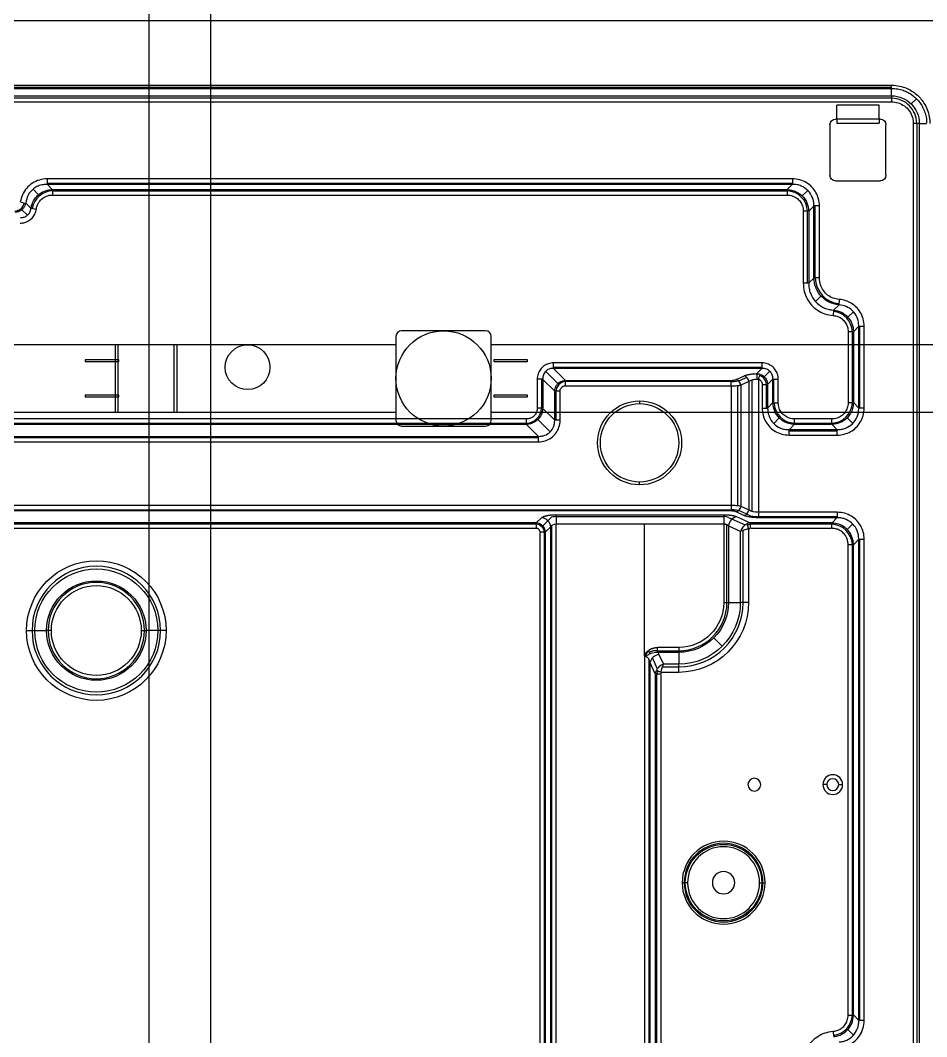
# Model space of a CAD drawing. Header units: millimetres. Extents: x 10037 to 11393, y -913 to 246.
# Drawn here: x 10769.9 to 10931.7, y -482.7 to -301.3 of the extents above; entities that cross this region are included whole.
import ezdxf

# ---------------------------------------------------------------- set-up
doc = ezdxf.new("R2010")
doc.units = ezdxf.units.MM
doc.header["$LTSCALE"] = 46.255
doc.layers.get('0').update_dxf_attribs({"linetype": 'CONTINUOUS'})
doc.layers.add('1', color=7, linetype='CONTINUOUS', true_color=0xffffff)

msp = doc.modelspace()

# ---------------------------------------------------------------- linework, layer by layer
at = {"color": 1}
for p, q in [((10792.81, -59.2), (10792.81, -533)), ((10803.81, -59.2), (10803.81, -533))]:
    msp.add_line(p, q, dxfattribs=at)
at = {"color": 3}
for p, q in [((10852.92, -356.7), (10837.92, -356.7)), ((10836.92, -357.7), (10836.92, -372.7)), ((10853.92, -372.7), (10853.92, -357.7)), ((10836.92, -359.2), (10723.92, -359.2)), ((10786.79, -359.2), (10786.79, -371.2)), ((10787.29, -359.2), (10787.29, -371.2)), ((10797.29, -359.2), (10797.29, -371.2)), ((10797.79, -359.2), (10797.79, -371.2)), ((10976.92, -359.2), (10853.92, -359.2)), ((10723.92, -371.2), (10836.92, -371.2)), ((10853.92, -371.2), (10976.92, -371.2)), ((10837.92, -373.7), (10852.92, -373.7))]:
    msp.add_line(p, q, dxfattribs=at)
msp.add_circle((10845.42, -365.2), 8.5, dxfattribs=at)
for centre, start, end in [((10837.92, -357.7), 90, 180), ((10852.92, -357.7), 0, 90), ((10837.92, -372.7), 180, 270), ((10852.92, -372.7), 270, 0)]:
    msp.add_arc(centre, 1, start, end, dxfattribs=at)
at = {"layer": '1', "color": 7, "linetype": 'Continuous'}
for p, q in [((11265.52, -301.37), (10295.32, -301.37)), ((10635.42, -313.2), (10925.42, -313.2)), ((10635.47, -312.87), (10925.36, -312.87)), ((10635.47, -313.44), (10925.36, -313.44)), ((10925.42, -313.44), (10925.42, -312.87)), ((10925.42, -314.71), (10925.42, -313.44)), ((10925.42, -315.2), (10635.42, -315.2)), ((10635.47, -314.76), (10925.36, -314.76)), ((10925.42, -314.8), (10925.42, -315.82)), ((10929.85, -315.27), (10928.91, -316.21)), ((10635.47, -315.82), (10925.36, -315.82)), ((10923.22, -316.43), (10915.62, -316.43)), ((10915.62, -318.93), (10915.62, -316.43)), ((10923.22, -318.93), (10923.22, -316.43)), ((10915.62, -318.93), (10915.42, -318.93)), ((10923.22, -318.93), (10915.62, -318.93)), ((10915.62, -318.93), (10915.62, -319.63)), ((10923.42, -318.93), (10923.22, -318.93)), ((10923.22, -318.93), (10923.22, -319.63)), ((10914.42, -319.93), (10914.42, -328.93)), ((10915.62, -319.63), (10923.22, -319.63)), ((10924.42, -328.93), (10924.42, -319.93)), ((10930.36, -319.7), (10929.3, -319.7)), ((10929.3, -319.75), (10929.3, -558.25)), ((10929.92, -319.7), (10929.92, -558.3)), ((10930.36, -319.7), (10931.63, -319.7)), ((10930.36, -319.75), (10930.36, -558.25)), ((10774.64, -329.59), (10774.64, -330.56)), ((10907.64, -329.59), (10774.69, -329.59)), ((10907.7, -329.59), (10907.7, -330.56)), ((10915.42, -329.93), (10923.42, -329.93)), ((10773.11, -332.42), (10772.12, -331.43)), ((10774.64, -330.36), (10907.7, -330.36)), ((10774.68, -330.6), (10775.55, -331.47)), ((10907.64, -330.56), (10774.69, -330.56)), ((10775.58, -331.5), (10775.58, -332.47)), ((10775.58, -331.7), (10906.75, -331.7)), ((10775.63, -331.5), (10906.7, -331.5)), ((10906.75, -331.5), (10906.75, -332.47)), ((10907.66, -330.6), (10906.79, -331.47)), ((10910.47, -331.65), (10909.48, -332.64)), ((10769.92, -333.77), (10770.8, -333.89)), ((10775.63, -332.47), (10906.7, -332.47)), ((10770.12, -335.09), (10771.12, -336.08)), ((10770.84, -333.92), (10771.73, -334.81)), ((10771.76, -334.84), (10772.71, -334.97)), ((10910.55, -335.37), (10909.65, -335.37)), ((10909.65, -335.42), (10909.65, -348.15)), ((10910.42, -348.2), (10910.42, -335.37)), ((10910.62, -335.42), (10910.62, -348.15)), ((10911.52, -334.46), (10910.65, -335.33)), ((10912.53, -334.42), (10911.56, -334.42)), ((10911.56, -347.21), (10911.56, -334.47)), ((10911.76, -347.26), (10911.76, -334.42)), ((10912.53, -347.21), (10912.53, -334.47)), ((10910.62, -348.2), (10909.65, -348.2)), ((10911.52, -347.29), (10910.65, -348.16)), ((10912.53, -347.26), (10911.56, -347.26)), ((10911.82, -351.48), (10912.81, -350.49)), ((10916.08, -351.17), (10916.01, -352.07)), ((10915.06, -353.02), (10914.98, -353.98)), ((10915.97, -352.1), (10915.09, -352.98)), ((10918.6, -353.29), (10917.61, -354.29)), ((10918.55, -356.87), (10917.65, -356.87)), ((10917.65, -356.92), (10917.65, -369.49)), ((10918.42, -369.54), (10918.42, -356.87)), ((10918.62, -356.92), (10918.62, -369.49)), ((10919.52, -355.96), (10918.65, -356.83)), ((10920.53, -355.92), (10919.56, -355.92)), ((10919.56, -370.43), (10919.56, -355.97)), ((10919.76, -370.48), (10919.76, -355.92)), ((10920.53, -370.43), (10920.53, -355.97)), ((10787.42, -361.9), (10781.42, -361.9)), ((10781.42, -361.9), (10781.42, -362.2)), ((10781.42, -362.2), (10787.42, -362.2)), ((10787.42, -362.2), (10787.42, -361.9)), ((10860.42, -361.9), (10854.42, -361.9)), ((10854.42, -361.9), (10854.42, -362.2)), ((10854.42, -362.2), (10860.42, -362.2)), ((10860.42, -362.2), (10860.42, -361.9)), ((10865.05, -363.4), (10865.05, -362.43)), ((10902.24, -362.43), (10865.1, -362.43)), ((10902.29, -363.4), (10902.29, -362.43)), ((10863.65, -363.93), (10865.85, -366.13)), ((10865.05, -363.2), (10902.29, -363.2)), ((10867.16, -365.51), (10865.08, -363.43)), ((10902.24, -363.4), (10865.1, -363.4)), ((10901.38, -364.31), (10902.25, -363.43)), ((10901.67, -365.36), (10901.98, -364.47)), ((10903.69, -363.93), (10902.69, -364.93)), ((10863.12, -365.33), (10862.15, -365.33)), ((10862.15, -365.38), (10862.15, -370.45)), ((10862.92, -365.33), (10862.92, -370.5)), ((10863.12, -365.38), (10863.12, -370.45)), ((10865.23, -367.44), (10863.15, -365.37)), ((10867.2, -366.51), (10867.2, -365.55)), ((10896.76, -365.75), (10867.2, -365.75)), ((10867.25, -365.55), (10896.71, -365.55)), ((10896.76, -366.51), (10896.76, -365.55)), ((10897.67, -365.39), (10899.03, -364.77)), ((10898.47, -365.49), (10899.56, -364.98)), ((10898.54, -366.36), (10899.89, -365.73)), ((10899.94, -365.76), (10899.94, -388.64)), ((10900.52, -388.94), (10900.52, -365.46)), ((10901.67, -365.41), (10901.67, -389.04)), ((10902.31, -366.27), (10903.28, -366.27)), ((10902.31, -366.32), (10902.31, -370.43)), ((10903.08, -370.48), (10903.08, -366.27)), ((10903.28, -366.32), (10903.28, -370.43)), ((10904.18, -365.37), (10903.31, -366.24)), ((10904.22, -365.33), (10905.19, -365.33)), ((10904.22, -369.49), (10904.22, -365.38)), ((10904.42, -369.54), (10904.42, -365.33)), ((10905.19, -369.49), (10905.19, -365.38)), ((10787.42, -368.2), (10781.42, -368.2)), ((10781.42, -368.2), (10781.42, -368.5)), ((10787.42, -368.5), (10787.42, -368.2)), ((10860.42, -368.2), (10854.42, -368.2)), ((10854.42, -368.2), (10854.42, -368.5)), ((10860.42, -368.5), (10860.42, -368.2)), ((10866.23, -367.48), (10865.27, -367.48)), ((10865.27, -372.6), (10865.27, -367.53)), ((10865.46, -367.48), (10865.46, -372.65)), ((10866.23, -372.6), (10866.23, -367.53)), ((10867.25, -366.51), (10896.71, -366.51)), ((10896.76, -366.51), (10896.76, -387.89)), ((10897.92, -366.46), (10897.92, -387.94)), ((10898.5, -366.43), (10898.5, -387.97)), ((10781.42, -368.5), (10787.42, -368.5)), ((10854.42, -368.5), (10860.42, -368.5)), ((10880.42, -369.2), (10880.42, -369.65)), ((10904.18, -369.57), (10903.31, -370.44)), ((10904.22, -369.54), (10905.19, -369.54)), ((10918.55, -369.54), (10917.65, -369.54)), ((10919.52, -370.44), (10918.65, -369.57)), ((10863.05, -370.5), (10862.15, -370.5)), ((10865.23, -372.61), (10863.15, -370.54)), ((10902.31, -370.48), (10903.28, -370.48)), ((10920.53, -370.48), (10919.56, -370.48)), ((10700.62, -373.2), (10860.22, -373.2)), ((10860.17, -372.43), (10700.67, -372.43)), ((10860.17, -373.4), (10700.67, -373.4)), ((10860.22, -373.4), (10860.22, -372.43)), ((10862.33, -375.51), (10860.22, -373.4)), ((10864.45, -374.74), (10862.25, -372.54)), ((10866.23, -372.65), (10865.27, -372.65)), ((10904.37, -373.25), (10905.36, -372.26)), ((10908.05, -373.43), (10907.18, -374.31)), ((10908.08, -373.4), (10908.08, -372.43)), ((10908.08, -373.2), (10914.75, -373.2)), ((10914.7, -372.43), (10908.13, -372.43)), ((10914.7, -373.4), (10908.13, -373.4)), ((10914.75, -373.33), (10914.75, -372.43)), ((10915.66, -374.31), (10914.79, -373.43)), ((10917.48, -372.26), (10918.47, -373.25)), ((10907.14, -375.31), (10907.14, -374.34)), ((10907.14, -374.54), (10915.7, -374.54)), ((10907.19, -374.34), (10915.65, -374.34)), ((10907.19, -375.31), (10915.65, -375.31)), ((10915.7, -375.31), (10915.7, -374.34)), ((10698.47, -375.75), (10862.37, -375.75)), ((10698.52, -375.55), (10862.32, -375.55)), ((10698.52, -376.51), (10862.32, -376.51)), ((10862.37, -376.51), (10862.37, -375.55)), ((10880.42, -384.2), (10880.42, -383.75)), ((10896.71, -387.89), (10664.12, -387.89)), ((10896.76, -387.89), (10896.76, -388.85)), ((10899.89, -388.67), (10898.54, -388.04)), ((10664.07, -388.66), (10896.76, -388.66)), ((10896.71, -388.85), (10664.12, -388.85)), ((10865.53, -389.52), (10865.53, -391.17)), ((10865.53, -389.86), (10895.43, -389.86)), ((10865.58, -389.52), (10895.39, -389.52)), ((10895.44, -389.52), (10895.44, -391.17)), ((10896.32, -390), (10899.25, -391.36)), ((10899.03, -389.64), (10897.67, -389.01)), ((10897.82, -389.91), (10900.14, -390.98)), ((10899.92, -389.58), (10898.47, -388.91)), ((10901.67, -389.16), (10901.67, -390.06)), ((10901.67, -389.86), (10915.7, -389.86)), ((10915.65, -389.09), (10901.72, -389.09)), ((10915.7, -389.16), (10915.7, -390.06)), ((10861.92, -391), (10698.19, -391)), ((10861.97, -391.2), (10698.19, -391.2)), ((10861.97, -391), (10862.88, -390.1)), ((10861.97, -391), (10861.97, -391.97)), ((10864.56, -390.06), (10863.12, -391.5)), ((10863.65, -392.61), (10864.52, -391.74)), ((10864.56, -515.46), (10864.56, -391.75)), ((10864.76, -515.51), (10864.76, -391.43)), ((10865.53, -391.17), (10881.31, -391.17)), ((10865.53, -515.46), (10865.53, -391.22)), ((10881.31, -414.73), (10881.31, -391.17)), ((10881.31, -391.17), (10895.44, -391.17)), ((10895.44, -391.17), (10895.44, -405.2)), ((10896.01, -405.2), (10896.01, -391.3)), ((10896.3, -391.53), (10898.36, -392.48)), ((10896.3, -391.58), (10896.3, -405.2)), ((10899.55, -391.18), (10899.88, -392.02)), ((10914.7, -391), (10900.23, -391)), ((10914.75, -391.2), (10900.61, -391.2)), ((10915.65, -390.06), (10901.72, -390.06)), ((10914.75, -391.9), (10914.75, -391)), ((10915.66, -390.1), (10914.79, -390.97)), ((10917.48, -392.14), (10918.47, -391.15)), ((10861.92, -391.97), (10698.19, -391.97)), ((10863.55, -392.64), (10862.65, -392.64)), ((10862.65, -514.52), (10862.65, -392.69)), ((10863.42, -514.57), (10863.42, -392.64)), ((10863.62, -514.52), (10863.62, -392.7)), ((10898.41, -392.56), (10898.41, -405.2)), ((10898.9, -405.2), (10898.9, -392.27)), ((10899.88, -392.07), (10899.88, -405.2)), ((10914.7, -391.97), (10900.23, -391.97)), ((10917.65, -394.87), (10918.62, -394.87)), ((10917.65, -478.78), (10917.65, -394.92)), ((10918.42, -478.84), (10918.42, -394.87)), ((10918.62, -478.78), (10918.62, -394.92)), ((10919.52, -393.96), (10918.65, -394.83)), ((10920.53, -393.92), (10919.56, -393.92)), ((10919.56, -479.73), (10919.56, -393.97)), ((10919.76, -479.78), (10919.76, -393.92)), ((10920.53, -479.73), (10920.53, -393.97)), ((10895.44, -405.2), (10896.3, -405.2)), ((10896.3, -405.2), (10898.41, -405.2)), ((10899.88, -405.2), (10898.41, -405.2)), ((10770.95, -410.2), (10772.43, -410.2)), ((10772.43, -410.2), (10774.53, -410.2)), ((10775.4, -410.2), (10774.53, -410.2)), ((10791.44, -410.2), (10792.3, -410.2)), ((10794.41, -410.2), (10792.3, -410.2)), ((10795.88, -410.2), (10794.41, -410.2)), ((10895.19, -412.97), (10893.7, -411.48)), ((10883.65, -414.09), (10883.65, -413.22)), ((10887.42, -413.22), (10883.7, -413.22)), ((10887.42, -413.27), (10887.42, -414.09)), ((10881.31, -414.78), (10881.31, -570.43)), ((10881.95, -413.8), (10881.34, -414.64)), ((10882.08, -415.39), (10882.08, -570.48)), ((10882.7, -415.14), (10883.58, -417.03)), ((10883.7, -413.8), (10887.42, -413.8)), ((10887.42, -414.09), (10883.7, -414.09)), ((10884.7, -416.15), (10883.94, -414.51)), ((10887.42, -414.09), (10887.42, -416.19)), ((10882.28, -415.98), (10882.28, -570.43)), ((10883.2, -417.92), (10882.3, -415.98)), ((10884.49, -416.68), (10887.42, -416.68)), ((10887.42, -416.19), (10884.77, -416.19)), ((10887.42, -417.61), (10887.42, -416.19)), ((10884.19, -417.64), (10883.4, -417.33)), ((10883.42, -418.39), (10883.42, -569.54)), ((10884.19, -418.02), (10884.19, -569.48)), ((10887.42, -417.67), (10884.29, -417.67)), ((10913.86, -437.7), (10913.16, -437.7)), ((10915.98, -437.7), (10916.68, -437.7)), ((10888.39, -455.2), (10888.06, -455.2)), ((10888.94, -455.2), (10888.39, -455.2)), ((10901.89, -455.2), (10902.45, -455.2)), ((10902.45, -455.2), (10902.77, -455.2)), ((10917.65, -478.84), (10918.62, -478.84)), ((10918.65, -478.87), (10919.52, -479.74)), ((10920.53, -479.78), (10919.56, -479.78)), ((10914.99, -481.79), (10915.06, -482.68)), ((10917.61, -481.42), (10918.6, -482.41))]:
    msp.add_line(p, q, dxfattribs=at)
at = {"layer": '1', "color": 7, "linetype": 'Continuous', "extrusion": (0, 0, -1)}
for centre, radius, start, end in [((-10915.42, -319.93), 1, 0, 90), ((-10923.42, -319.93), 1, 90, 180), ((-10915.42, -328.93), 1, 270, 0), ((-10923.42, -328.93), 1, 180, 270), ((-10810.42, -363.2), 4, 0, 180), ((-10810.42, -363.2), 4, 180, 0), ((-10880.42, -376.7), 7.5, 270, 90), ((-10880.42, -376.7), 7, 270, 90), ((-10880.42, -376.7), 7.5, 90, 270), ((-10880.42, -376.7), 7, 90, 270), ((-10783.42, -410.2), 12.46, 0, 180), ((-10783.42, -410.2), 10.99, 0, 180), ((-10783.42, -410.2), 8.88, 0, 180), ((-10783.42, -410.2), 8.02, 0, 180), ((-10887.42, -405.2), 10.99, 180, 270), ((-10887.42, -405.2), 8.88, 180, 270), ((-10887.42, -405.2), 12.46, 180, 270), ((-10887.42, -405.2), 8.02, 180, 270), ((-10783.42, -410.2), 12.46, 180, 0), ((-10783.42, -410.2), 10.99, 180, 0), ((-10783.42, -410.2), 8.88, 180, 0), ((-10783.42, -410.2), 8.02, 180, 0), ((-10895.42, -455.2), 6.83, 360, 180), ((-10895.42, -455.2), 6.83, 180, 360)]:
    msp.add_arc(centre, radius, start, end, dxfattribs=at)
at = {"layer": '1', "color": 7, "linetype": 'Continuous'}
for centre, radius, start, end in [((10783.42, -410.2), 11.48, 360, 180), ((10783.42, -410.2), 8.6, 0, 180), ((10887.42, -405.2), 11.48, 270, 0), ((10887.42, -405.2), 8.6, 270, 0), ((10783.42, -410.2), 11.48, 180, 360), ((10783.42, -410.2), 8.6, 180, 0), ((10900.92, -437.7), 1.15, 0, 180), ((10914.92, -437.7), 1.76, 0, 180), ((10914.92, -437.7), 1.06, 0, 180), ((10900.92, -437.7), 1.15, 180, 0), ((10914.92, -437.7), 1.76, 180, 0), ((10914.92, -437.7), 1.06, 180, 0), ((10895.42, -455.2), 7.4, 0, 180), ((10895.42, -455.2), 7.03, 0, 180), ((10895.42, -455.2), 6.42, 0, 180), ((10895.42, -455.2), 2, 0, 180), ((10895.42, -455.2), 7.4, 180, 0), ((10895.42, -455.2), 7.03, 180, 0), ((10895.42, -455.2), 6.42, 180, 0), ((10895.42, -455.2), 2, 180, 0)]:
    msp.add_arc(centre, radius, start, end, dxfattribs=at)
for centre, major_axis, ratio, start_param, end_param in [((10776.06, -335.84), (3.02, -3.02), 0.935113, 2.437876, 3.724013), ((10906.28, -335.84), (-3.02, -3.02), 0.935113, 2.437876, 3.84531), ((10768.56, -333.29), (1.51, -1.51), 0.935113, 5.627901, 6.825259), ((10916.93, -346.71), (-3.78, -3.78), 0.935113, 5.569818, 6.925389), ((10914.28, -357.34), (-3.02, -3.02), 0.935113, 2.437876, 3.77507), ((10901.34, -365.31), (-0.03, 1), 0.110176, 4.709115, 6.019745), ((10867.53, -367.82), (-1.51, 1.51), 0.935113, 5.627901, 6.93847), ((10896.76, -365.21), (2, 0), 0.267949, 4.712389, 5.73493), ((10897.63, -366.38), (-0.421, 0.907), 0.84361, 4.339214, 5.780236), ((10899.07, -365.71), (-0.421, 0.907), 0.84361, 4.33921, 5.780236), ((10901.01, -366.61), (-1.51, -1.51), 0.935113, 2.486308, 3.513282), ((10908.56, -369.06), (-3.02, -3.02), 0.935113, 5.579468, 6.986902), ((10914.28, -369.06), (-3.02, 3.02), 0.935113, 2.437876, 3.84531), ((10859.81, -370.1), (-2.27, 2.27), 0.935113, 2.453984, 3.8292), ((10897.63, -388.02), (-0.421, -0.907), 0.84361, 0.502949, 1.870661), ((10865.53, -390.13), (1, 0), 0.267949, 1.570796, 2.888616), ((10895.44, -390.13), (1, 0), 0.267949, 0.53073, 1.575319), ((10897.78, -391.53), (-0.72, -1.54), 0.84361, 3.644542, 5.085564), ((10896.76, -389.19), (2, 0), 0.267949, 0.548255, 1.570796), ((10899.07, -388.69), (-0.421, -0.907), 0.84361, 0.502949, 1.943981), ((10901.67, -389.33), (2, 0), 0.267949, 3.642236, 4.712389), ((10861.66, -392.96), (1.29, 1.29), 0.935113, 5.645082, 6.921289), ((10862.92, -391.7), (-1.2, 1.2), 0.935113, 3.960495, 5.418707), ((10900.86, -392.96), (1.83, -0.85), 0.84361, 2.073745, 2.608615), ((10914.28, -395.34), (-3.02, -3.02), 0.935113, 2.437876, 3.84531), ((10883.92, -415.93), (-1.54, -0.72), 0.84361, 4.339211, 5.780237), ((10885.18, -418.65), (-0.85, 1.83), 0.84361, 0.533218, 1.067847), ((10914.28, -478.36), (3.02, -3.02), 0.935113, 5.649709, 6.986902)]:
    msp.add_ellipse(centre, major_axis=major_axis, ratio=ratio, start_param=start_param, end_param=end_param, dxfattribs=at)
for points, degree in [([(10925.42, -312.87), (10925.93, -312.87), (10926.89, -312.99), (10928.1, -313.38), (10929.07, -313.9), (10929.86, -314.48), (10930.56, -315.17), (10931.21, -316.02), (10931.81, -317.16), (10932.2, -318.56), (10932.25, -319.33), (10932.25, -319.7)], 3), ([(10929.92, -319.7), (10929.92, -319.06), (10929.64, -317.86), (10928.67, -316.45), (10927.26, -315.47), (10926.06, -315.2), (10925.42, -315.2)], 3), ([(10925.42, -315.82), (10925.82, -315.82), (10926.6, -315.94), (10927.75, -316.52), (10928.66, -317.44), (10929.21, -318.63), (10929.3, -319.34), (10929.3, -319.7)], 3), ([(10774.64, -329.59), (10774.15, -329.59), (10773.23, -329.73), (10771.98, -330.29), (10770.94, -331.18), (10770.17, -332.39), (10769.92, -333.28), (10769.85, -333.76)], 3), ([(10912.53, -334.42), (10912.53, -333.97), (10912.41, -333.12), (10911.96, -332), (10911.23, -331.02), (10910.3, -330.26), (10909.07, -329.72), (10908.17, -329.59), (10907.7, -329.59)], 3), ([(10906.75, -332.47), (10907.09, -332.47), (10907.71, -332.58), (10908.51, -332.99), (10909.14, -333.62), (10909.53, -334.38), (10909.65, -335.02), (10909.65, -335.37)], 3), ([(10769.84, -337.47), (10770.13, -337.47), (10770.69, -337.39), (10771.42, -337.06), (10772.03, -336.55), (10772.51, -335.83), (10772.67, -335.27), (10772.71, -334.97)], 3), ([(10909.65, -348.2), (10909.65, -348.71), (10909.78, -349.69), (10910.28, -350.99), (10911.08, -352.14), (10912.11, -353.05), (10913.45, -353.72), (10914.45, -353.94), (10914.98, -353.98)], 3), ([(10920.53, -355.92), (10920.53, -355.45), (10920.4, -354.56), (10919.85, -353.3), (10919.05, -352.34), (10918.18, -351.71), (10917.26, -351.3), (10916.49, -351.14), (10916.08, -351.11)], 3), ([(10865.05, -362.43), (10864.73, -362.43), (10864.13, -362.53), (10863.33, -362.93), (10862.68, -363.55), (10862.25, -364.4), (10862.15, -365.01), (10862.15, -365.33)], 3), ([(10905.19, -365.33), (10905.19, -365.01), (10905.09, -364.42), (10904.69, -363.61), (10904.07, -362.97), (10903.23, -362.53), (10902.62, -362.43), (10902.29, -362.43)], 3), ([(10899.07, -364.74), (10899.22, -364.67), (10899.58, -364.56), (10900.18, -364.44), (10900.78, -364.37), (10901.16, -364.35), (10901.34, -364.35)], 3), ([(10901.34, -364.35), (10901.41, -364.35), (10901.56, -364.36), (10901.77, -364.4), (10901.91, -364.44), (10901.98, -364.47)], 3), ([(10901.45, -365.31), (10901.48, -365.31), (10901.53, -365.31), (10901.6, -365.33), (10901.65, -365.35), (10901.67, -365.36)], 3), ([(10866.23, -367.48), (10866.23, -367.42), (10866.24, -367.3), (10866.29, -367.11), (10866.4, -366.92), (10866.51, -366.79), (10866.62, -366.69), (10866.74, -366.62), (10866.86, -366.57), (10867.01, -366.53), (10867.13, -366.51), (10867.2, -366.51)], 3), ([(10908.08, -372.43), (10907.76, -372.43), (10907.15, -372.33), (10906.36, -371.94), (10905.73, -371.32), (10905.31, -370.54), (10905.19, -369.89), (10905.19, -369.54)], 3), ([(10917.65, -369.54), (10917.65, -369.87), (10917.54, -370.5), (10917.13, -371.3), (10916.49, -371.92), (10915.74, -372.31), (10915.1, -372.43), (10914.75, -372.43)], 3), ([(10902.31, -370.48), (10902.31, -370.93), (10902.43, -371.78), (10902.9, -372.95), (10903.67, -373.96), (10904.65, -374.7), (10905.76, -375.17), (10906.66, -375.31), (10907.14, -375.31)], 3), ([(10915.7, -375.31), (10916.15, -375.31), (10917, -375.19), (10918.12, -374.74), (10919.1, -374.02), (10919.86, -373.08), (10920.4, -371.85), (10920.53, -370.95), (10920.53, -370.48)], 3), ([(10862.37, -376.51), (10862.8, -376.51), (10863.6, -376.38), (10864.66, -375.86), (10865.51, -375.04), (10866.09, -373.93), (10866.23, -373.1), (10866.23, -372.65)], 3), ([(10895.44, -389.52), (10895.87, -389.52), (10896.28, -389.56)], 2), ([(10896.28, -389.56), (10896.6, -389.59), (10896.88, -389.64)], 2), ([(10896.88, -389.64), (10897.14, -389.68), (10897.36, -389.74)], 2), ([(10897.36, -389.74), (10897.57, -389.8), (10897.73, -389.86)], 2), ([(10901.62, -389.09), (10900.96, -389.09), (10900.33, -388.94), (10899.98, -388.72)], 3), ([(10920.53, -393.92), (10920.53, -393.47), (10920.41, -392.62), (10919.96, -391.5), (10919.23, -390.52), (10918.3, -389.76), (10917.07, -389.22), (10916.17, -389.09), (10915.7, -389.09)], 3), ([(10864.58, -391.66), (10864.71, -391.38), (10865.1, -391.17), (10865.53, -391.17)], 3), ([(10899.5, -391.2), (10899, -391.48), (10898.59, -391.96), (10898.43, -392.46)], 3), ([(10900.18, -391.05), (10900.18, -391.2), (10900.18, -391.55), (10900.18, -391.92)], 3), ([(10882.28, -415.93), (10882.26, -415.85), (10882.23, -415.71), (10882.16, -415.51), (10882.09, -415.34), (10882, -415.2), (10881.91, -415.09), (10881.82, -414.99), (10881.73, -414.92), (10881.64, -414.86), (10881.55, -414.82), (10881.47, -414.8), (10881.39, -414.78), (10881.34, -414.78), (10881.31, -414.78)], 3), ([(10882.4, -414.27), (10882.79, -414.12), (10883.2, -414.05), (10883.6, -414.08)], 3), ([(10883.92, -414.46), (10883.89, -414.39), (10883.81, -414.26), (10883.7, -414.14), (10883.65, -414.09)], 3), ([(10884.25, -417.62), (10884.35, -417.05), (10884.52, -416.53), (10884.7, -416.24)], 3), ([(10883.22, -418.02), (10883.22, -468.51), (10883.22, -518.99), (10883.22, -569.48)], 3), ([(10884.14, -417.96), (10883.77, -417.96), (10883.42, -417.96), (10883.27, -417.96)], 3), ([(10916.08, -484.59), (10916.58, -484.56), (10917.52, -484.34), (10918.78, -483.62), (10919.74, -482.59), (10920.38, -481.27), (10920.53, -480.3), (10920.53, -479.78)], 3), ([(10909.65, -487.5), (10909.65, -486.98), (10909.78, -485.97), (10910.33, -484.59), (10911.24, -483.38), (10912.32, -482.53), (10913.49, -481.98), (10914.46, -481.76), (10914.98, -481.72)], 3)]:
    msp.add_open_spline(points, degree=degree, dxfattribs=at)
for points, degree, knots in [([(10925.42, -313.44), (10925.78, -313.44), (10926.48, -313.5), (10927.44, -313.74), (10928.26, -314.09), (10928.95, -314.51), (10929.55, -314.97), (10930.09, -315.51), (10930.6, -316.15), (10931.06, -316.93), (10931.43, -317.83), (10931.64, -318.76), (10931.68, -319.38), (10931.68, -319.65)], 3, [0, 0, 0, 0, 0.112095, 0.212563, 0.302782, 0.383968, 0.459746, 0.53544, 0.616949, 0.708809, 0.812096, 0.915806, 1, 1, 1, 1]), ([(10925.47, -314.76), (10926.13, -314.77), (10927.41, -315.05), (10929, -316.12), (10930.08, -317.72), (10930.36, -319.03), (10930.36, -319.7)], 3, [0, 0, 0, 0, 0.24533, 0.496887, 0.748443, 1, 1, 1, 1]), ([(10774.59, -330.56), (10774.28, -330.58), (10773.67, -330.62), (10772.8, -330.93), (10771.92, -331.52), (10771.13, -332.48), (10770.92, -333.38), (10770.82, -333.83)], 3, [0, 0, 0, 0, 0.168218, 0.33699, 0.497987, 0.746967, 1, 1, 1, 1]), ([(10771.77, -334.79), (10771.84, -334.5), (10771.97, -333.92), (10772.41, -333.12), (10773.12, -332.34), (10773.97, -331.82), (10774.84, -331.56), (10775.3, -331.52), (10775.53, -331.51)], 3, [0, 0, 0, 0, 0.164018, 0.33259, 0.496821, 0.74516, 0.874468, 1, 1, 1, 1]), ([(10906.81, -331.51), (10907.14, -331.54), (10907.81, -331.6), (10908.73, -332.02), (10909.64, -332.72), (10910.41, -333.83), (10910.55, -334.82), (10910.61, -335.31)], 3, [0, 0, 0, 0, 0.168422, 0.338724, 0.502684, 0.748406, 1, 1, 1, 1]), ([(10911.56, -334.37), (10911.55, -334.12), (10911.52, -333.63), (10911.25, -332.69), (10910.59, -331.62), (10909.53, -330.91), (10908.54, -330.6), (10908.02, -330.57), (10907.75, -330.56)], 3, [0, 0, 0, 0, 0.123263, 0.248009, 0.486709, 0.735865, 0.868386, 1, 1, 1, 1]), ([(10772.72, -334.92), (10772.77, -334.57), (10772.99, -333.93), (10773.62, -333.14), (10774.49, -332.61), (10775.2, -332.47), (10775.58, -332.47)], 3, [0, 0, 0, 0, 0.241454, 0.494303, 0.747151, 1, 1, 1, 1]), ([(10770.79, -333.94), (10770.75, -334.09), (10770.68, -334.4), (10770.42, -334.81), (10770.04, -335.19), (10769.54, -335.47), (10769.14, -335.53), (10768.94, -335.55)], 3, [0, 0, 0, 0, 0.172469, 0.361355, 0.545754, 0.775387, 1, 1, 1, 1]), ([(10769.89, -336.5), (10770.12, -336.48), (10770.56, -336.45), (10771.16, -336.1), (10771.6, -335.57), (10771.7, -335.12), (10771.75, -334.9)], 3, [0, 0, 0, 0, 0.248085, 0.492129, 0.748408, 1, 1, 1, 1]), ([(10910.62, -348.25), (10910.63, -348.55), (10910.66, -349.14), (10910.97, -350.28), (10911.73, -351.56), (10912.94, -352.46), (10914.08, -352.9), (10914.69, -352.98), (10915, -353.01)], 3, [0, 0, 0, 0, 0.125023, 0.25055, 0.491465, 0.73866, 0.869852, 1, 1, 1, 1]), ([(10915.96, -352.06), (10915.67, -352.02), (10915.1, -351.94), (10914.03, -351.52), (10912.83, -350.66), (10912.01, -349.41), (10911.63, -348.25), (10911.58, -347.62), (10911.56, -347.31)], 3, [0, 0, 0, 0, 0.121076, 0.244528, 0.486046, 0.735245, 0.8683, 1, 1, 1, 1]), ([(10916.03, -351.1), (10915.65, -351.07), (10914.92, -350.9), (10913.97, -350.36), (10913.2, -349.57), (10912.67, -348.52), (10912.53, -347.7), (10912.53, -347.26)], 3, [0, 0, 0, 0, 0.193294, 0.394971, 0.596647, 0.798324, 1, 1, 1, 1]), ([(10915.11, -353.03), (10915.33, -353.06), (10915.79, -353.13), (10916.67, -353.47), (10917.64, -354.18), (10918.28, -355.2), (10918.56, -356.11), (10918.6, -356.58), (10918.61, -356.81)], 3, [0, 0, 0, 0, 0.121259, 0.246428, 0.497674, 0.74844, 0.875833, 1, 1, 1, 1]), ([(10919.56, -355.86), (10919.55, -355.6), (10919.52, -355.07), (10919.21, -354.08), (10918.51, -353.07), (10917.35, -352.29), (10916.49, -352.14), (10916.06, -352.07)], 3, [0, 0, 0, 0, 0.138683, 0.279505, 0.544961, 0.769221, 1, 1, 1, 1]), ([(10915.03, -353.98), (10915.32, -354.01), (10915.86, -354.14), (10916.6, -354.56), (10917.18, -355.18), (10917.56, -355.97), (10917.65, -356.55), (10917.65, -356.87)], 3, [0, 0, 0, 0, 0.191013, 0.39326, 0.595506, 0.797753, 1, 1, 1, 1]), ([(10865, -363.4), (10864.83, -363.41), (10864.51, -363.43), (10864.05, -363.61), (10863.58, -363.95), (10863.19, -364.52), (10863.14, -365.02), (10863.12, -365.28)], 3, [0, 0, 0, 0, 0.162839, 0.33257, 0.493572, 0.744242, 1, 1, 1, 1]), ([(10902.02, -364.49), (10902.16, -364.55), (10902.46, -364.69), (10902.86, -365.07), (10903.18, -365.59), (10903.24, -366.01), (10903.27, -366.22)], 3, [0, 0, 0, 0, 0.21092, 0.436675, 0.722582, 1, 1, 1, 1]), ([(10904.22, -365.28), (10904.22, -365.16), (10904.21, -364.92), (10904.08, -364.45), (10903.74, -363.91), (10903.2, -363.55), (10902.71, -363.42), (10902.46, -363.4), (10902.34, -363.4)], 3, [0, 0, 0, 0, 0.117219, 0.243729, 0.492585, 0.747626, 0.878418, 1, 1, 1, 1]), ([(10865.27, -367.42), (10865.29, -367.25), (10865.34, -366.9), (10865.58, -366.42), (10865.97, -365.98), (10866.5, -365.65), (10866.94, -365.58), (10867.15, -365.55)], 3, [0, 0, 0, 0, 0.177025, 0.366883, 0.550147, 0.776646, 1, 1, 1, 1]), ([(10896.76, -366.51), (10896.95, -366.51), (10897.32, -366.51), (10897.8, -366.48), (10898.19, -366.44), (10898.37, -366.4), (10898.45, -366.39)], 3, [0, 0, 0, 0, 0.271664, 0.550695, 0.786738, 1, 1, 1, 1]), ([(10896.81, -365.55), (10896.86, -365.55), (10896.96, -365.54), (10897.11, -365.53), (10897.24, -365.52), (10897.34, -365.5), (10897.44, -365.48), (10897.52, -365.46), (10897.57, -365.44), (10897.58, -365.43)], 3, [0, 0, 0, 0, 0.11813, 0.278355, 0.438579, 0.598804, 0.759028, 0.919253, 1, 1, 1, 1]), ([(10899.98, -365.68), (10900.05, -365.64), (10900.21, -365.56), (10900.5, -365.45), (10900.82, -365.38), (10901.12, -365.34), (10901.32, -365.32), (10901.4, -365.32)], 3, [0, 0, 0, 0, 0.218219, 0.454571, 0.665646, 0.855444, 1, 1, 1, 1]), ([(10901.72, -365.38), (10901.78, -365.4), (10901.91, -365.47), (10902.1, -365.64), (10902.26, -365.9), (10902.31, -366.14), (10902.31, -366.27)], 3, [0, 0, 0, 0, 0.209358, 0.472905, 0.736453, 1, 1, 1, 1]), ([(10908.03, -373.39), (10907.71, -373.37), (10907.05, -373.3), (10906.14, -372.91), (10905.23, -372.21), (10904.43, -371.1), (10904.29, -370.1), (10904.23, -369.59)], 3, [0, 0, 0, 0, 0.165223, 0.332243, 0.492961, 0.743319, 1, 1, 1, 1]), ([(10918.61, -369.59), (10918.58, -369.92), (10918.51, -370.59), (10918.1, -371.51), (10917.4, -372.42), (10916.29, -373.2), (10915.3, -373.33), (10914.8, -373.39)], 3, [0, 0, 0, 0, 0.168422, 0.338724, 0.502684, 0.748406, 1, 1, 1, 1]), ([(10862.15, -370.55), (10862.15, -370.71), (10862.1, -371.02), (10861.95, -371.41), (10861.74, -371.72), (10861.52, -371.95), (10861.3, -372.12), (10861.08, -372.25), (10860.84, -372.34), (10860.57, -372.41), (10860.34, -372.43), (10860.22, -372.43)], 3, [0, 0, 0, 0, 0.10182, 0.214093, 0.326365, 0.438638, 0.55091, 0.663183, 0.775455, 0.887728, 1, 1, 1, 1]), ([(10863.11, -370.57), (10863.09, -370.81), (10863.03, -371.29), (10862.68, -372.08), (10862.11, -372.73), (10861.43, -373.14), (10860.82, -373.35), (10860.42, -373.38), (10860.22, -373.4)], 3, [0, 0, 0, 0, 0.159691, 0.325958, 0.573029, 0.730467, 0.862055, 1, 1, 1, 1]), ([(10903.28, -370.53), (10903.3, -370.87), (10903.35, -371.55), (10903.74, -372.49), (10904.43, -373.41), (10905.35, -374.01), (10906.31, -374.3), (10906.83, -374.33), (10907.09, -374.34)], 3, [0, 0, 0, 0, 0.169678, 0.338871, 0.500499, 0.742095, 0.871426, 1, 1, 1, 1]), ([(10915.75, -374.34), (10916, -374.33), (10916.49, -374.31), (10917.43, -374.03), (10918.5, -373.37), (10919.21, -372.31), (10919.52, -371.33), (10919.55, -370.8), (10919.56, -370.54)], 3, [0, 0, 0, 0, 0.123263, 0.248009, 0.486709, 0.735865, 0.868386, 1, 1, 1, 1]), ([(10862.42, -375.55), (10862.6, -375.54), (10862.97, -375.52), (10863.68, -375.32), (10864.49, -374.82), (10865.02, -374.01), (10865.24, -373.28), (10865.26, -372.9), (10865.26, -372.71)], 3, [0, 0, 0, 0, 0.121306, 0.246695, 0.490783, 0.742832, 0.873278, 1, 1, 1, 1]), ([(10898.44, -388.01), (10898.35, -387.99), (10898.14, -387.96), (10897.72, -387.92), (10897.25, -387.89), (10896.92, -387.89), (10896.76, -387.89)], 3, [0, 0, 0, 0, 0.24722, 0.517785, 0.761371, 1, 1, 1, 1]), ([(10862.95, -390.03), (10863.07, -389.93), (10863.53, -389.75), (10864.22, -389.6), (10865.07, -389.52), (10865.53, -389.52)], 2, [0, 0, 0, 0.221561, 0.481041, 0.74052, 1, 1, 1]), ([(10897.58, -388.97), (10897.56, -388.96), (10897.51, -388.94), (10897.4, -388.91), (10897.28, -388.89), (10897.17, -388.88), (10897.06, -388.87), (10896.93, -388.86), (10896.82, -388.85), (10896.76, -388.85)], 3, [0, 0, 0, 0, 0.083206, 0.236005, 0.388804, 0.541603, 0.694402, 0.847201, 1, 1, 1, 1]), ([(10900.22, -389.96), (10899.87, -389.91), (10899.59, -389.83), (10899.32, -389.76), (10899.12, -389.68)], 2, [0.5052379, 0.5052379, 0.5052379, 0.7663091, 0.7663091, 1, 1, 1]), ([(10901.62, -390.06), (10901.26, -390.06), (10900.55, -390.01), (10900.22, -389.96)], 2, [0, 0, 0, 0.2441666, 0.5052379, 0.5052379, 0.5052379]), ([(10863.61, -392.57), (10863.59, -392.45), (10863.56, -392.19), (10863.35, -391.74), (10862.98, -391.34), (10862.48, -391.07), (10862.14, -391.02), (10861.97, -391)], 3, [0, 0, 0, 0, 0.149885, 0.320579, 0.595619, 0.792739, 1, 1, 1, 1]), ([(10895.44, -391.17), (10895.49, -391.17), (10895.58, -391.17), (10895.72, -391.19), (10895.83, -391.22), (10895.93, -391.26), (10896.01, -391.3), (10896.09, -391.34), (10896.17, -391.39), (10896.24, -391.46), (10896.28, -391.5), (10896.3, -391.53)], 3, [0, 0, 0, 0, 0.145048, 0.270996, 0.382892, 0.485167, 0.582066, 0.677792, 0.776535, 0.882502, 1, 1, 1, 1]), ([(10900.13, -391.01), (10900.03, -391.02), (10899.85, -391.05), (10899.67, -391.12), (10899.59, -391.16)], 3, [0, 0, 0, 0, 0.51447, 1, 1, 1, 1]), ([(10918.61, -394.79), (10918.6, -394.58), (10918.56, -394.13), (10918.37, -393.48), (10918.06, -392.85), (10917.62, -392.27), (10916.96, -391.66), (10916.01, -391.14), (10915.2, -391.05), (10914.8, -391.01)], 3, [0, 0, 0, 0, 0.109603, 0.227042, 0.339972, 0.466102, 0.591475, 0.793129, 1, 1, 1, 1]), ([(10919.56, -393.87), (10919.55, -393.62), (10919.52, -393.13), (10919.25, -392.19), (10918.59, -391.12), (10917.53, -390.41), (10916.54, -390.1), (10916.02, -390.07), (10915.75, -390.06)], 3, [0, 0, 0, 0, 0.123263, 0.248009, 0.486709, 0.735865, 0.868386, 1, 1, 1, 1]), ([(10862.65, -392.59), (10862.65, -392.55), (10862.63, -392.46), (10862.58, -392.32), (10862.5, -392.21), (10862.42, -392.12), (10862.32, -392.06), (10862.23, -392.01), (10862.14, -391.99), (10862.06, -391.97), (10862, -391.97), (10861.97, -391.97)], 3, [0, 0, 0, 0, 0.082718, 0.197379, 0.312039, 0.426699, 0.541359, 0.656019, 0.77068, 0.88534, 1, 1, 1, 1]), ([(10898.46, -392.48), (10898.54, -392.43), (10898.72, -392.33), (10899.1, -392.2), (10899.48, -392.1), (10899.74, -392.05), (10899.85, -392.03)], 3, [0, 0, 0, 0, 0.274765, 0.547597, 0.805419, 1, 1, 1, 1]), ([(10899.93, -392.01), (10899.96, -392), (10900.03, -391.98), (10900.09, -391.97), (10900.13, -391.97)], 3, [0, 0, 0, 0, 0.490344, 1, 1, 1, 1]), ([(10917.65, -394.87), (10917.65, -394.61), (10917.59, -394.15), (10917.38, -393.58), (10917.11, -393.13), (10916.8, -392.78), (10916.5, -392.52), (10916.2, -392.33), (10915.9, -392.19), (10915.58, -392.07), (10915.22, -392), (10914.94, -391.97), (10914.8, -391.97)], 3, [0, 0, 0, 0, 0.101063, 0.202125, 0.303188, 0.404251, 0.505314, 0.606376, 0.707439, 0.808502, 0.909565, 1, 1, 1, 1]), ([(10881.99, -413.77), (10882.32, -413.51), (10883.15, -413.23), (10883.6, -413.22)], 2, [0, 0, 0, 0.498835, 1, 1, 1]), ([(10881.31, -414.78), (10881.31, -414.77), (10881.32, -414.73), (10881.34, -414.61), (10881.41, -414.43), (10881.5, -414.29)], 2, [0, 0, 0, 0.0647867, 0.1295734, 0.2591469, 0.5182937, 0.5182937, 0.5182937]), ([(10881.31, -414.78), (10881.38, -414.77), (10881.5, -414.75), (10881.69, -414.65), (10881.94, -414.49), (10882.16, -414.38), (10882.3, -414.32)], 3, [0, 0, 0, 0, 0.171683, 0.329006, 0.569927, 1, 1, 1, 1]), ([(10881.5, -414.29), (10881.59, -414.16), (10881.8, -413.93), (10881.91, -413.83)], 2, [0.5182937, 0.5182937, 0.5182937, 0.7774406, 1, 1, 1]), ([(10883.6, -413.82), (10883.49, -413.8), (10883.39, -413.8), (10883.15, -413.8), (10883.02, -413.81), (10882.64, -413.87), (10882.39, -413.95), (10882.17, -414.06)], 3, [0, 0, 0, 0, 0.214134, 0.214134, 0.482381, 0.482381, 1, 1, 1, 1]), ([(10884.67, -416.21), (10884.53, -416.27), (10884.25, -416.38), (10883.88, -416.67), (10883.6, -416.98), (10883.47, -417.2), (10883.42, -417.3)], 3, [0, 0, 0, 0, 0.285797, 0.557553, 0.80944, 1, 1, 1, 1]), ([(10883.38, -417.37), (10883.34, -417.46), (10883.27, -417.63), (10883.24, -417.82), (10883.23, -417.91)], 3, [0, 0, 0, 0, 0.487858, 1, 1, 1, 1]), ([(10884.22, -417.71), (10884.21, -417.75), (10884.2, -417.81), (10884.19, -417.88), (10884.19, -417.91)], 3, [0, 0, 0, 0, 0.50172, 1, 1, 1, 1]), ([(10915.03, -481.72), (10915.32, -481.7), (10915.86, -481.57), (10916.59, -481.15), (10917.16, -480.55), (10917.54, -479.79), (10917.65, -479.17), (10917.65, -478.84)], 3, [0, 0, 0, 0, 0.191, 0.39325, 0.5955, 0.79775, 1, 1, 1, 1]), ([(10915.11, -482.68), (10915.41, -482.63), (10916.02, -482.52), (10916.86, -482.1), (10917.7, -481.41), (10918.42, -480.33), (10918.55, -479.37), (10918.61, -478.89)], 3, [0, 0, 0, 0, 0.163414, 0.330393, 0.491607, 0.742115, 1, 1, 1, 1]), ([(10916.06, -483.63), (10916.29, -483.6), (10916.76, -483.55), (10917.65, -483.22), (10918.64, -482.52), (10919.27, -481.48), (10919.53, -480.55), (10919.55, -480.07), (10919.56, -479.83)], 3, [0, 0, 0, 0, 0.122724, 0.248303, 0.496393, 0.746106, 0.87404, 1, 1, 1, 1])]:
    msp.add_open_spline(points, degree=degree, knots=knots, dxfattribs=at)
msp.add_rational_spline([(10882.32, -414.25), (10882.22, -414.13), (10882.11, -413.99), (10881.98, -413.84)], [1.02020512301, 0.992622905323, 0.993280260794, 1.02217718942], degree=3, dxfattribs=at)

doc.saveas('drawing.dxf')
